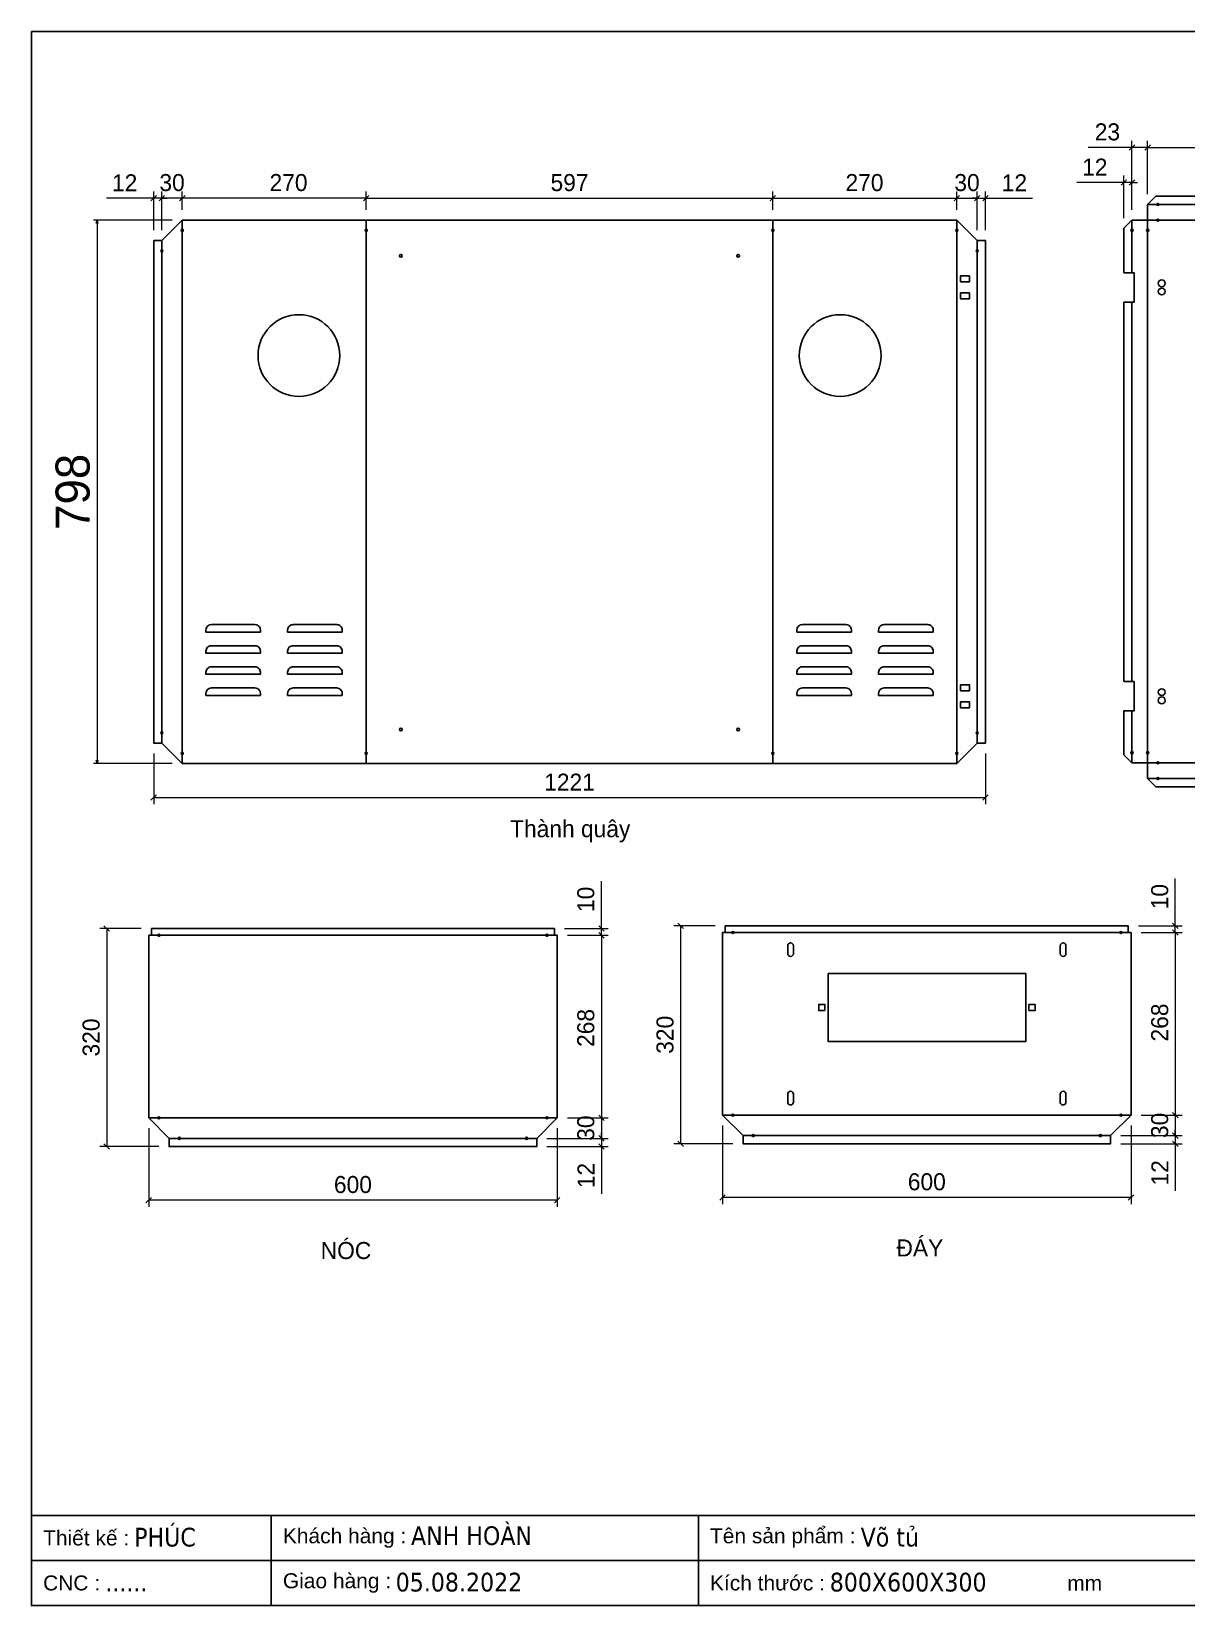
# Model space of a CAD drawing. Header units: millimetres. Extents: x 0 to 3267, y 0 to 2310.
# Drawn here: x 0 to 1696, y 0 to 2310 of the extents above; entities that cross this region are included whole.
import ezdxf
from ezdxf.enums import TextEntityAlignment as Align

# ---------------------------------------------------------------- set-up
doc = ezdxf.new("R2010")
doc.units = ezdxf.units.MM
doc.layers.add('CNC', color=7, linetype='Continuous')
doc.layers.add('DIM', color=253, linetype='Continuous')
doc.styles.add('Arial', font='arial.ttf')
doc.styles.add('Tahoma (Input Text)', font='tahoma.ttf')
doc.dimstyles.new('CNC', dxfattribs={"dimtxt": 50, "dimasz": 5, "dimexe": 5, "dimexo": 15, "dimgap": 10, "dimtad": 1, "dimdec": 0, "dimtxsty": 'Standard', "dimblk": 'OPEN30', "dimcen": 10, "dimclrd": 5, "dimclre": 5, "dimclrt": 3, "dimazin": 3, "dimtfac": 1, "dimtdec": 0, "dimtmove": 0, "dimatfit": 3, "dimldrblk": 'ARCHTICK', "dimlwd": 9, "dimlwe": 9})
doc.dimstyles.new('Dim-25', dxfattribs={"dimtxt": 25, "dimasz": 8, "dimexe": 10, "dimexo": 15, "dimgap": 10, "dimtad": 1, "dimdec": 0, "dimtxsty": 'Standard', "dimblk": 'OBLIQUE', "dimcen": 10, "dimclrd": 5, "dimclre": 5, "dimclrt": 3, "dimazin": 3, "dimtfac": 1, "dimtdec": 0, "dimtmove": 0, "dimatfit": 3, "dimldrblk": 'OBLIQUE', "dimlwd": 9, "dimlwe": 9})

# ---------------------------------------------------------------- blocks, each defined once
blk = doc.blocks.new('*D1')
at = {"color": 0, "linetype": 'ByBlock', "lineweight": -2}
for p, q in [((495.4, 2069.3), (487.4, 2061.3)), ((1084.4, 2061.3), (1092.4, 2069.3))]:
    blk.add_line(p, q, dxfattribs=at)
at = {"layer": 'Defpoints', "color": 0, "transparency": 16777216}
for p in [(1088.4, 2065.3), (491.4, 2033.2), (1088.4, 2033.2)]:
    blk.add_point(p, dxfattribs=at)
at = {"layer": 'DIM', "color": 5, "lineweight": 9, "transparency": 16777216}
for p, q in [((491.4, 2048.2), (491.4, 2075.3)), ((491.4, 2065.3), (1088.4, 2065.3)), ((1088.4, 2048.2), (1088.4, 2075.3))]:
    blk.add_line(p, q, dxfattribs=at)
at = {"layer": 'DIM', "color": 3, "transparency": 16777216, "insert": (789.9, 2088.1), "char_height": 25, "attachment_point": 5}
blk.add_mtext('597', dxfattribs=at)
blk = doc.blocks.new('_Oblique')
at = {"color": 0, "linetype": 'ByBlock', "lineweight": -2}
blk.add_line((-0.5, -0.5), (0.5, 0.5), dxfattribs=at)
blk = doc.blocks.new('*D2')
at = {"color": 0, "linetype": 'ByBlock', "lineweight": -2}
for p, q in [((1092.4, 2069.3), (1084.4, 2061.3)), ((1354.4, 2061.3), (1362.4, 2069.3))]:
    blk.add_line(p, q, dxfattribs=at)
at = {"layer": 'Defpoints', "color": 0, "transparency": 16777216}
for p in [(1358.4, 2065.3), (1088.4, 2033.2), (1358.4, 2033.2)]:
    blk.add_point(p, dxfattribs=at)
at = {"layer": 'DIM', "color": 5, "lineweight": 9, "transparency": 16777216}
for p, q in [((1088.4, 2048.2), (1088.4, 2075.3)), ((1088.4, 2065.3), (1358.4, 2065.3)), ((1358.4, 2048.2), (1358.4, 2075.3))]:
    blk.add_line(p, q, dxfattribs=at)
at = {"layer": 'DIM', "color": 3, "transparency": 16777216, "insert": (1222.9, 2088.1), "char_height": 25, "attachment_point": 5}
blk.add_mtext('270', dxfattribs=at)
blk = doc.blocks.new('*D3')
at = {"color": 0, "linetype": 'ByBlock', "lineweight": -2}
for p, q in [((1362.4, 2069.3), (1354.4, 2061.3)), ((1384.4, 2061.3), (1392.4, 2069.3))]:
    blk.add_line(p, q, dxfattribs=at)
at = {"layer": 'Defpoints', "color": 0, "transparency": 16777216}
for p in [(1388.4, 2065.3), (1358.4, 2033.2), (1388.4, 2003.2)]:
    blk.add_point(p, dxfattribs=at)
at = {"layer": 'DIM', "color": 5, "lineweight": 9, "transparency": 16777216}
for p, q in [((1358.4, 2048.2), (1358.4, 2075.3)), ((1358.4, 2065.3), (1388.4, 2065.3)), ((1388.4, 2018.2), (1388.4, 2075.3))]:
    blk.add_line(p, q, dxfattribs=at)
at = {"layer": 'DIM', "color": 3, "transparency": 16777216, "insert": (1373.4, 2088.1), "char_height": 25, "attachment_point": 5}
blk.add_mtext('30', dxfattribs=at)
blk = doc.blocks.new('*D4')
at = {"color": 0, "linetype": 'ByBlock', "lineweight": -2}
for p, q in [((1384.4, 2061.3), (1392.4, 2069.3)), ((1404.4, 2069.3), (1396.4, 2061.3))]:
    blk.add_line(p, q, dxfattribs=at)
at = {"layer": 'Defpoints', "color": 0, "transparency": 16777216}
for p in [(1400.4, 2065.3), (1388.4, 2003.2), (1400.4, 2003.2)]:
    blk.add_point(p, dxfattribs=at)
at = {"layer": 'DIM', "color": 5, "lineweight": 9, "transparency": 16777216}
for p, q in [((1388.4, 2065.3), (1380.4, 2065.3)), ((1388.4, 2018.2), (1388.4, 2075.3)), ((1388.4, 2065.3), (1400.4, 2065.3)), ((1400.4, 2018.2), (1400.4, 2075.3)), ((1400.4, 2065.3), (1469.6, 2065.3))]:
    blk.add_line(p, q, dxfattribs=at)
at = {"layer": 'DIM', "color": 3, "transparency": 16777216, "insert": (1443, 2087.9), "char_height": 25, "attachment_point": 5}
blk.add_mtext('12', dxfattribs=at)
blk = doc.blocks.new('*D5')
at = {"color": 0, "linetype": 'ByBlock', "lineweight": -2}
for p, q in [((225.4, 2069.3), (217.4, 2061.3)), ((487.4, 2061.3), (495.4, 2069.3))]:
    blk.add_line(p, q, dxfattribs=at)
at = {"layer": 'Defpoints', "color": 0, "transparency": 16777216}
for p in [(221.4, 2065.3), (221.4, 2033.2), (491.4, 2033.2)]:
    blk.add_point(p, dxfattribs=at)
at = {"layer": 'DIM', "color": 5, "lineweight": 9, "transparency": 16777216}
for p, q in [((221.4, 2048.2), (221.4, 2075.3)), ((491.4, 2065.3), (221.4, 2065.3)), ((491.4, 2048.2), (491.4, 2075.3))]:
    blk.add_line(p, q, dxfattribs=at)
at = {"layer": 'DIM', "color": 3, "transparency": 16777216, "insert": (377.4, 2088.1), "char_height": 25, "attachment_point": 5}
blk.add_mtext('270', dxfattribs=at)
blk = doc.blocks.new('*D6')
at = {"color": 0, "linetype": 'ByBlock', "lineweight": -2}
for p, q in [((195.4, 2069.3), (187.4, 2061.3)), ((217.4, 2061.3), (225.4, 2069.3))]:
    blk.add_line(p, q, dxfattribs=at)
at = {"layer": 'Defpoints', "color": 0, "transparency": 16777216}
for p in [(191.4, 2065.3), (221.4, 2033.2), (191.4, 2003.2)]:
    blk.add_point(p, dxfattribs=at)
at = {"layer": 'DIM', "color": 5, "lineweight": 9, "transparency": 16777216}
for p, q in [((191.4, 2018.2), (191.4, 2075.3)), ((221.4, 2065.3), (191.4, 2065.3)), ((221.4, 2048.2), (221.4, 2075.3))]:
    blk.add_line(p, q, dxfattribs=at)
at = {"layer": 'DIM', "color": 3, "transparency": 16777216, "insert": (206.4, 2088.1), "char_height": 25, "attachment_point": 5}
blk.add_mtext('30', dxfattribs=at)
blk = doc.blocks.new('*D7')
at = {"color": 0, "linetype": 'ByBlock', "lineweight": -2}
for p, q in [((175.4, 2061.3), (183.4, 2069.3)), ((195.4, 2069.3), (187.4, 2061.3))]:
    blk.add_line(p, q, dxfattribs=at)
at = {"layer": 'Defpoints', "color": 0, "transparency": 16777216}
for p in [(179.4, 2065.3), (179.4, 2003.2), (191.4, 2003.2)]:
    blk.add_point(p, dxfattribs=at)
at = {"layer": 'DIM', "color": 5, "lineweight": 9, "transparency": 16777216}
for p, q in [((179.4, 2065.3), (110.2, 2065.3)), ((179.4, 2018.2), (179.4, 2075.3)), ((191.4, 2065.3), (179.4, 2065.3)), ((191.4, 2018.2), (191.4, 2075.3)), ((191.4, 2065.3), (199.4, 2065.3))]:
    blk.add_line(p, q, dxfattribs=at)
at = {"layer": 'DIM', "color": 3, "transparency": 16777216, "insert": (136.8, 2087.9), "char_height": 25, "attachment_point": 5}
blk.add_mtext('12', dxfattribs=at)
blk = doc.blocks.new('*D8')
at = {"color": 0, "linetype": 'ByBlock', "lineweight": -2}
for p, q in [((183.4, 1189.8), (175.4, 1181.8)), ((1396.4, 1181.8), (1404.4, 1189.8))]:
    blk.add_line(p, q, dxfattribs=at)
at = {"layer": 'Defpoints', "color": 0, "transparency": 16777216}
for p in [(179.4, 1265.6), (1400.4, 1265.6), (1400.4, 1185.8)]:
    blk.add_point(p, dxfattribs=at)
at = {"layer": 'DIM', "color": 5, "lineweight": 9, "transparency": 16777216}
for p, q in [((179.4, 1250.6), (179.4, 1175.8)), ((1400.4, 1250.6), (1400.4, 1175.8)), ((179.4, 1185.8), (1400.4, 1185.8))]:
    blk.add_line(p, q, dxfattribs=at)
at = {"layer": 'DIM', "color": 3, "transparency": 16777216, "insert": (789.9, 1208.4), "char_height": 25, "attachment_point": 5}
blk.add_mtext('1221', dxfattribs=at)
blk = doc.blocks.new('f3daunguoc')
at = {"layer": 'CNC', "color": 2, "lineweight": -3}
blk.add_circle((0, 0), 1.5, dxfattribs=at)
blk = doc.blocks.new('*D9')
at = {"color": 0, "linetype": 'ByBlock', "lineweight": -2}
for p, q in [((1599.6, 2084.4), (1607.6, 2092.4)), ((1619.6, 2092.4), (1611.6, 2084.4))]:
    blk.add_line(p, q, dxfattribs=at)
at = {"layer": 'Defpoints', "color": 0, "ltscale": 3, "transparency": 16777216}
for p in [(1603.6, 2088.4), (1615.6, 2033.2), (1603.6, 2021.2)]:
    blk.add_point(p, dxfattribs=at)
at = {"layer": 'DIM', "color": 5, "lineweight": 9, "ltscale": 3, "transparency": 16777216}
for p, q in [((1603.6, 2088.4), (1534.4, 2088.4)), ((1603.6, 2036.2), (1603.6, 2098.4)), ((1615.6, 2088.4), (1603.6, 2088.4)), ((1615.6, 2048.2), (1615.6, 2098.4)), ((1615.6, 2088.4), (1623.6, 2088.4))]:
    blk.add_line(p, q, dxfattribs=at)
at = {"layer": 'DIM', "color": 3, "ltscale": 3, "transparency": 16777216, "insert": (1561, 2111), "char_height": 25, "attachment_point": 5}
blk.add_mtext('12', dxfattribs=at)
blk = doc.blocks.new('*D10')
at = {"color": 0, "linetype": 'ByBlock', "lineweight": -2}
for p, q in [((1619.6, 2143.7), (1611.6, 2135.7)), ((1634.6, 2135.7), (1642.6, 2143.7))]:
    blk.add_line(p, q, dxfattribs=at)
at = {"layer": 'Defpoints', "color": 0, "ltscale": 3, "transparency": 16777216}
for p in [(1615.6, 2139.7), (1638.6, 2056.2), (1615.6, 2033.2)]:
    blk.add_point(p, dxfattribs=at)
at = {"layer": 'DIM', "color": 5, "lineweight": 9, "ltscale": 3, "transparency": 16777216}
for p, q in [((1615.6, 2048.2), (1615.6, 2149.7)), ((1638.6, 2071.2), (1638.6, 2149.7)), ((1615.6, 2139.7), (1551.4, 2139.7)), ((1638.6, 2139.7), (1615.6, 2139.7))]:
    blk.add_line(p, q, dxfattribs=at)
at = {"layer": 'DIM', "color": 3, "ltscale": 3, "transparency": 16777216, "insert": (1579.5, 2162.5), "char_height": 25, "attachment_point": 5}
blk.add_mtext('23', dxfattribs=at)
blk = doc.blocks.new('*D11')
at = {"color": 0, "linetype": 'ByBlock', "lineweight": -2}
for p, q in [((1642.6, 2143.7), (1634.6, 2135.7)), ((2231.6, 2135.7), (2239.6, 2143.7))]:
    blk.add_line(p, q, dxfattribs=at)
at = {"layer": 'Defpoints', "color": 0, "ltscale": 3, "transparency": 16777216}
for p in [(2235.6, 2139.7), (1638.6, 2056.2), (2235.6, 2056.2)]:
    blk.add_point(p, dxfattribs=at)
at = {"layer": 'DIM', "color": 5, "lineweight": 9, "ltscale": 3, "transparency": 16777216}
for p, q in [((1638.6, 2071.2), (1638.6, 2149.7)), ((2235.6, 2071.2), (2235.6, 2149.7)), ((1638.6, 2139.7), (2235.6, 2139.7))]:
    blk.add_line(p, q, dxfattribs=at)
at = {"layer": 'DIM', "color": 3, "ltscale": 3, "transparency": 16777216, "insert": (1937.1, 2162.5), "char_height": 25, "attachment_point": 5}
blk.add_mtext('597', dxfattribs=at)
blk = doc.blocks.new('*D14')
at = {"color": 5, "lineweight": 9, "ltscale": 3, "transparency": 16777216}
for p, q in [((206.4, 2033.2), (91.2, 2033.2)), ((96.2, 2028.2), (96.2, 1240.6)), ((206.4, 1235.6), (91.2, 1235.6))]:
    blk.add_line(p, q, dxfattribs=at)
at = {"color": 0, "linetype": 'ByBlock', "lineweight": -2}
for p, q in [((94.9, 2028.2), (96.2, 2033.2)), ((96.2, 2033.2), (97.6, 2028.2)), ((96.2, 2033.2), (96.2, 2028.2)), ((96.2, 1235.6), (94.9, 1240.6)), ((97.6, 1240.6), (96.2, 1235.6)), ((96.2, 1235.6), (96.2, 1240.6))]:
    blk.add_line(p, q, dxfattribs=at)
at = {"layer": 'Defpoints', "color": 0, "ltscale": 3, "transparency": 16777216}
for p in [(221.4, 2033.2), (96.2, 1235.6), (221.4, 1235.6)]:
    blk.add_point(p, dxfattribs=at)
at = {"color": 3, "ltscale": 3, "transparency": 16777216, "insert": (60.7, 1634.4), "char_height": 50, "attachment_point": 5, "rotation": 90}
blk.add_mtext('798', dxfattribs=at)
blk = doc.blocks.new('_ArchTick')
at = {"color": 0, "const_width": 0.15}
blk.add_lwpolyline([(-0.5, -0.5), (0.5, 0.5)], dxfattribs=at)
blk = doc.blocks.new('_Open30')
at = {"color": 0, "linetype": 'ByBlock', "lineweight": -2}
for p, q in [((-1, 0.27), (0, 0)), ((0, 0), (-1, -0.27)), ((0, 0), (-1, 0))]:
    blk.add_line(p, q, dxfattribs=at)
blk = doc.blocks.new('*D15')
at = {"color": 0, "linetype": 'ByBlock', "lineweight": -2}
for p, q in [((176.1, 598.9), (168.1, 590.9)), ((767.7, 590.9), (775.7, 598.9))]:
    blk.add_line(p, q, dxfattribs=at)
at = {"layer": 'Defpoints', "color": 0, "transparency": 16777216}
for p in [(172.1, 715.6), (771.7, 715.6), (172.1, 594.9)]:
    blk.add_point(p, dxfattribs=at)
at = {"layer": 'DIM', "color": 5, "lineweight": 9, "transparency": 16777216}
for p, q in [((172.1, 700.6), (172.1, 584.9)), ((771.7, 700.6), (771.7, 584.9)), ((771.7, 594.9), (172.1, 594.9))]:
    blk.add_line(p, q, dxfattribs=at)
at = {"layer": 'DIM', "color": 3, "transparency": 16777216, "insert": (471.9, 617.7), "char_height": 25, "attachment_point": 5}
blk.add_mtext('600', dxfattribs=at)
blk = doc.blocks.new('*D16')
at = {"color": 0, "linetype": 'ByBlock', "lineweight": -2}
for p, q in [((840.7, 979.6), (832.7, 987.6)), ((832.7, 719.6), (840.7, 711.6))]:
    blk.add_line(p, q, dxfattribs=at)
at = {"layer": 'Defpoints', "color": 0, "transparency": 16777216}
for p in [(771.7, 983.6), (771.7, 715.6), (836.7, 715.6)]:
    blk.add_point(p, dxfattribs=at)
at = {"layer": 'DIM', "color": 5, "lineweight": 9, "transparency": 16777216}
for p, q in [((786.7, 983.6), (846.7, 983.6)), ((836.7, 983.6), (836.7, 715.6)), ((786.7, 715.6), (846.7, 715.6))]:
    blk.add_line(p, q, dxfattribs=at)
at = {"layer": 'DIM', "color": 3, "transparency": 16777216, "insert": (813.9, 847.6), "char_height": 25, "attachment_point": 5, "rotation": 90}
blk.add_mtext('268', dxfattribs=at)
blk = doc.blocks.new('*D17')
at = {"color": 0, "linetype": 'ByBlock', "lineweight": -2}
for p, q in [((840.7, 711.6), (832.7, 719.6)), ((832.7, 689.6), (840.7, 681.6))]:
    blk.add_line(p, q, dxfattribs=at)
at = {"layer": 'Defpoints', "color": 0, "transparency": 16777216}
for p in [(771.7, 715.6), (741.7, 685.6), (836.7, 685.6)]:
    blk.add_point(p, dxfattribs=at)
at = {"layer": 'DIM', "color": 5, "lineweight": 9, "transparency": 16777216}
for p, q in [((786.7, 715.6), (846.7, 715.6)), ((836.7, 715.6), (836.7, 685.6)), ((756.7, 685.6), (846.7, 685.6))]:
    blk.add_line(p, q, dxfattribs=at)
at = {"layer": 'DIM', "color": 3, "transparency": 16777216, "insert": (813.9, 700.6), "char_height": 25, "attachment_point": 5, "rotation": 90}
blk.add_mtext('30', dxfattribs=at)
blk = doc.blocks.new('*D18')
at = {"color": 0, "linetype": 'ByBlock', "lineweight": -2}
for p, q in [((832.7, 689.6), (840.7, 681.6)), ((840.7, 669.6), (832.7, 677.6))]:
    blk.add_line(p, q, dxfattribs=at)
at = {"layer": 'Defpoints', "color": 0, "transparency": 16777216}
for p in [(741.7, 685.6), (741.7, 673.6), (836.7, 673.6)]:
    blk.add_point(p, dxfattribs=at)
at = {"layer": 'DIM', "color": 5, "lineweight": 9, "transparency": 16777216}
for p, q in [((836.7, 685.6), (836.7, 693.6)), ((756.7, 685.6), (846.7, 685.6)), ((756.7, 673.6), (846.7, 673.6)), ((836.7, 685.6), (836.7, 673.6)), ((836.7, 673.6), (836.7, 604.4))]:
    blk.add_line(p, q, dxfattribs=at)
at = {"layer": 'DIM', "color": 3, "transparency": 16777216, "insert": (814.1, 631), "char_height": 25, "attachment_point": 5, "rotation": 90}
blk.add_mtext('12', dxfattribs=at)
blk = doc.blocks.new('*D19')
at = {"color": 0, "linetype": 'ByBlock', "lineweight": -2}
for p, q in [((114.4, 989.6), (106.4, 997.6)), ((106.4, 677.6), (114.4, 669.6))]:
    blk.add_line(p, q, dxfattribs=at)
at = {"layer": 'Defpoints', "color": 0, "ltscale": 3, "transparency": 16777216}
for p in [(176.1, 993.6), (110.4, 673.6), (202.1, 673.6)]:
    blk.add_point(p, dxfattribs=at)
at = {"layer": 'DIM', "color": 5, "lineweight": 9, "ltscale": 3, "transparency": 16777216}
for p, q in [((161.1, 993.6), (100.4, 993.6)), ((110.4, 993.6), (110.4, 673.6)), ((187.1, 673.6), (100.4, 673.6))]:
    blk.add_line(p, q, dxfattribs=at)
at = {"layer": 'DIM', "color": 3, "ltscale": 3, "transparency": 16777216, "insert": (87.7, 833.6), "char_height": 25, "attachment_point": 5, "rotation": 90}
blk.add_mtext('320', dxfattribs=at)
blk = doc.blocks.new('*D20')
at = {"color": 0, "linetype": 'ByBlock', "lineweight": -2}
for p, q in [((1018.6, 602.9), (1010.6, 594.9)), ((1610.2, 594.9), (1618.2, 602.9))]:
    blk.add_line(p, q, dxfattribs=at)
at = {"layer": 'Defpoints', "color": 0, "transparency": 16777216}
for p in [(1014.6, 719.6), (1614.2, 719.6), (1014.6, 598.9)]:
    blk.add_point(p, dxfattribs=at)
at = {"layer": 'DIM', "color": 5, "lineweight": 9, "transparency": 16777216}
for p, q in [((1014.6, 704.6), (1014.6, 588.9)), ((1614.2, 704.6), (1614.2, 588.9)), ((1614.2, 598.9), (1014.6, 598.9))]:
    blk.add_line(p, q, dxfattribs=at)
at = {"layer": 'DIM', "color": 3, "transparency": 16777216, "insert": (1314.4, 621.7), "char_height": 25, "attachment_point": 5}
blk.add_mtext('600', dxfattribs=at)
blk = doc.blocks.new('*D21')
at = {"color": 0, "linetype": 'ByBlock', "lineweight": -2}
for p, q in [((1683.2, 983.6), (1675.2, 991.6)), ((1675.2, 723.6), (1683.2, 715.6))]:
    blk.add_line(p, q, dxfattribs=at)
at = {"layer": 'Defpoints', "color": 0, "transparency": 16777216}
for p in [(1614.2, 987.6), (1614.2, 719.6), (1679.2, 719.6)]:
    blk.add_point(p, dxfattribs=at)
at = {"layer": 'DIM', "color": 5, "lineweight": 9, "transparency": 16777216}
for p, q in [((1629.2, 987.6), (1689.2, 987.6)), ((1679.2, 987.6), (1679.2, 719.6)), ((1629.2, 719.6), (1689.2, 719.6))]:
    blk.add_line(p, q, dxfattribs=at)
at = {"layer": 'DIM', "color": 3, "transparency": 16777216, "insert": (1656.4, 855.6), "char_height": 25, "attachment_point": 5, "rotation": 90}
blk.add_mtext('268', dxfattribs=at)
blk = doc.blocks.new('*D22')
at = {"color": 0, "linetype": 'ByBlock', "lineweight": -2}
for p, q in [((1683.2, 715.6), (1675.2, 723.6)), ((1675.2, 693.6), (1683.2, 685.6))]:
    blk.add_line(p, q, dxfattribs=at)
at = {"layer": 'Defpoints', "color": 0, "transparency": 16777216}
for p in [(1614.2, 719.6), (1584.2, 689.6), (1679.2, 689.6)]:
    blk.add_point(p, dxfattribs=at)
at = {"layer": 'DIM', "color": 5, "lineweight": 9, "transparency": 16777216}
for p, q in [((1629.2, 719.6), (1689.2, 719.6)), ((1679.2, 719.6), (1679.2, 689.6)), ((1599.2, 689.6), (1689.2, 689.6))]:
    blk.add_line(p, q, dxfattribs=at)
at = {"layer": 'DIM', "color": 3, "transparency": 16777216, "insert": (1656.4, 704.6), "char_height": 25, "attachment_point": 5, "rotation": 90}
blk.add_mtext('30', dxfattribs=at)
blk = doc.blocks.new('*D23')
at = {"color": 0, "linetype": 'ByBlock', "lineweight": -2}
for p, q in [((1675.2, 693.6), (1683.2, 685.6)), ((1683.2, 673.6), (1675.2, 681.6))]:
    blk.add_line(p, q, dxfattribs=at)
at = {"layer": 'Defpoints', "color": 0, "transparency": 16777216}
for p in [(1584.2, 689.6), (1584.2, 677.6), (1679.2, 677.6)]:
    blk.add_point(p, dxfattribs=at)
at = {"layer": 'DIM', "color": 5, "lineweight": 9, "transparency": 16777216}
for p, q in [((1679.2, 689.6), (1679.2, 697.6)), ((1599.2, 689.6), (1689.2, 689.6)), ((1599.2, 677.6), (1689.2, 677.6)), ((1679.2, 689.6), (1679.2, 677.6)), ((1679.2, 677.6), (1679.2, 608.4))]:
    blk.add_line(p, q, dxfattribs=at)
at = {"layer": 'DIM', "color": 3, "transparency": 16777216, "insert": (1656.6, 635), "char_height": 25, "attachment_point": 5, "rotation": 90}
blk.add_mtext('12', dxfattribs=at)
blk = doc.blocks.new('*D24')
at = {"color": 0, "linetype": 'ByBlock', "lineweight": -2}
for p, q in [((957, 993.6), (949, 1001.6)), ((949, 681.6), (957, 673.6))]:
    blk.add_line(p, q, dxfattribs=at)
at = {"layer": 'Defpoints', "color": 0, "ltscale": 3, "transparency": 16777216}
for p in [(1018.6, 997.6), (953, 677.6), (1044.6, 677.6)]:
    blk.add_point(p, dxfattribs=at)
at = {"layer": 'DIM', "color": 5, "lineweight": 9, "ltscale": 3, "transparency": 16777216}
for p, q in [((1003.6, 997.6), (943, 997.6)), ((953, 997.6), (953, 677.6)), ((1029.6, 677.6), (943, 677.6))]:
    blk.add_line(p, q, dxfattribs=at)
at = {"layer": 'DIM', "color": 3, "ltscale": 3, "transparency": 16777216, "insert": (930.2, 837.6), "char_height": 25, "attachment_point": 5, "rotation": 90}
blk.add_mtext('320', dxfattribs=at)
blk = doc.blocks.new('ovan8.5x20')
at = {"layer": 'CNC', "color": 2, "lineweight": -3}
for p, q in [((5.7, 4.2), (-5.8, 4.2)), ((-5.8, -4.2), (5.7, -4.2))]:
    blk.add_line(p, q, dxfattribs=at)
for centre, start, end in [((-5.8, 0), 90, 270), ((5.7, 0), 270, 90)]:
    blk.add_arc(centre, 4.25, start, end, dxfattribs=at)
blk = doc.blocks.new('khungtenAsean2')
at = {"color": 7}
for p, q in [((2970, -1980), (0, -1980)), ((320, -1980), (320, -2100)), ((890, -1980), (890, -2100)), ((2020, -2040), (0, -2040))]:
    blk.add_line(p, q, dxfattribs=at)
blk.add_lwpolyline([(0, 0), (2970, 0), (2970, -2100), (0, -2100)], close=True, dxfattribs=at)
at = {"color": 2, "char_height": 20, "width": 917.634, "attachment_point": 4, "style": 'Arial'}
for s, insert in [('  Tên sản phẩm :', (890, -2010)), ('  Thiết kế :', (0, -2010)), ('  Khách hàng :', (320, -2010)), ('  Giao hàng :', (320, -2070)), ('  CNC :', (0, -2070)), ('  Kích thước :', (890, -2070)), ('mm', (1382.3, -2070))]:
    blk.add_mtext(s, dxfattribs=dict(at, insert=insert))
at = {"color": 1, "style": 'Tahoma (Input Text)', "flags": 8}
for tag, p in [('#03', (506.6, -2019.3)), ('#01', (137.1, -2021.3)), ('#05', (1106.6, -2021.3)), ('#07', (1834.7, -2021.3)), ('#09', (2146.7, -2021.3)), ('#02', (98.5, -2081.3)), ('#04', (486.1, -2081.3)), ('#06', (1065.3, -2081.3)), ('#08', (1817.4, -2081.3)), ('#10', (2146.7, -2081.3))]:
    blk.add_attdef(tag, p, '', height=25, dxfattribs=at)
blk.add_attdef('#11', text='', height=25, dxfattribs=at).set_placement((2915, -2067.3), align=Align.CENTER)
blk = doc.blocks.new('*D41')
at = {"color": 5, "lineweight": 9, "ltscale": 3, "transparency": 16777216}
for p, q in [((836.7, 993.6), (836.7, 1063)), ((782.7, 993.6), (846.7, 993.6)), ((836.7, 983.6), (836.7, 993.6)), ((786.7, 983.6), (846.7, 983.6)), ((836.7, 983.6), (836.7, 975.6))]:
    blk.add_line(p, q, dxfattribs=at)
at = {"color": 0, "linetype": 'ByBlock', "lineweight": -2}
for p, q in [((832.7, 997.6), (840.7, 989.6)), ((840.7, 979.6), (832.7, 987.6))]:
    blk.add_line(p, q, dxfattribs=at)
at = {"layer": 'Defpoints', "color": 0, "ltscale": 3, "transparency": 16777216}
for p in [(767.7, 993.6), (836.7, 993.6), (771.7, 983.6)]:
    blk.add_point(p, dxfattribs=at)
at = {"color": 3, "ltscale": 3, "transparency": 16777216, "insert": (813.9, 1036.3), "char_height": 25, "attachment_point": 5, "rotation": 90}
blk.add_mtext('10', dxfattribs=at)
blk = doc.blocks.new('*D42')
at = {"color": 5, "lineweight": 9, "ltscale": 3, "transparency": 16777216}
for p, q in [((1679.2, 997.6), (1679.2, 1067)), ((1625.2, 997.6), (1689.2, 997.6)), ((1679.2, 987.6), (1679.2, 997.6)), ((1629.2, 987.6), (1689.2, 987.6)), ((1679.2, 987.6), (1679.2, 979.6))]:
    blk.add_line(p, q, dxfattribs=at)
at = {"color": 0, "linetype": 'ByBlock', "lineweight": -2}
for p, q in [((1675.2, 1001.6), (1683.2, 993.6)), ((1683.2, 983.6), (1675.2, 991.6))]:
    blk.add_line(p, q, dxfattribs=at)
at = {"layer": 'Defpoints', "color": 0, "ltscale": 3, "transparency": 16777216}
for p in [(1610.2, 997.6), (1679.2, 997.6), (1614.2, 987.6)]:
    blk.add_point(p, dxfattribs=at)
at = {"color": 3, "ltscale": 3, "transparency": 16777216, "insert": (1656.4, 1040.3), "char_height": 25, "attachment_point": 5, "rotation": 90}
blk.add_mtext('10', dxfattribs=at)

msp = doc.modelspace()

# ---------------------------------------------------------------- linework, layer by layer
at = {"color": 7}
for p, q in [((191.4, 2003.2), (221.4, 2033.2)), ((221.4, 2033.2), (221.4, 1235.6)), ((491.4, 2033.2), (491.4, 1235.6)), ((1088.4, 2033.2), (1088.4, 1235.6)), ((1358.4, 2033.2), (1358.4, 1235.6)), ((1358.4, 2033.2), (1388.4, 2003.2)), ((191.4, 2003.2), (191.4, 1265.6)), ((1388.4, 2003.2), (1388.4, 1265.6)), ((191.4, 1265.6), (221.4, 1235.6)), ((1358.4, 1235.6), (1388.4, 1265.6)), ((771.7, 983.6), (172.1, 983.6)), ((1614.2, 987.6), (1014.6, 987.6)), ((1614.2, 719.6), (1014.6, 719.6)), ((1014.6, 719.6), (1044.6, 689.6)), ((1614.2, 719.6), (1584.2, 689.6)), ((771.7, 715.6), (172.1, 715.6)), ((172.1, 715.6), (202.1, 685.6)), ((771.7, 715.6), (741.7, 685.6)), ((741.7, 685.6), (202.1, 685.6)), ((1584.2, 689.6), (1044.6, 689.6))]:
    msp.add_line(p, q, dxfattribs=at)
at = {"ltscale": 3}
for p, q in [((176.1, 993.6), (176.1, 983.6)), ((767.7, 993.6), (767.7, 983.6)), ((1018.6, 997.6), (1018.6, 987.6)), ((1610.2, 997.6), (1610.2, 987.6))]:
    msp.add_line(p, q, dxfattribs=at)
at = {"color": 7}
for points in [[(2223.6, 2068.2), (1650.6, 2068.2), (1638.6, 2056.2), (1638.6, 2033.2), (1615.6, 2033.2), (1603.6, 2021.2), (1603.6, 1955.9)], [(2235.6, 2056.2), (1638.6, 2056.2)], [(221.4, 2033.2), (1358.4, 2033.2)], [(1615.6, 2033.2), (1615.6, 1955.9)], [(191.4, 1265.6), (179.4, 1265.6), (179.4, 2003.2), (191.4, 2003.2)], [(1388.4, 2003.2), (1400.4, 2003.2), (1400.4, 1265.6), (1388.4, 1265.6)], [(1603.6, 1912.9), (1603.6, 1355.9)], [(1615.6, 1912.9), (1615.6, 1355.9)], [(1603.6, 1355.9), (1618.6, 1355.9), (1618.6, 1312.9), (1603.6, 1312.9), (1603.6, 1248.6), (1615.6, 1236.6), (1638.6, 1236.6), (1638.6, 1213.6), (1650.6, 1201.6), (2223.6, 1201.6)], [(1615.6, 1312.9), (1615.6, 1236.6)], [(1358.4, 1235.6), (221.4, 1235.6)], [(1638.6, 1213.6), (2235.6, 1213.6)], [(176.1, 993.6), (767.7, 993.6)], [(1018.6, 997.6), (1610.2, 997.6)], [(172.1, 715.6), (172.1, 983.6)], [(771.7, 983.6), (771.7, 715.6)], [(1014.6, 719.6), (1014.6, 987.6)], [(1614.2, 987.6), (1614.2, 719.6)], [(741.7, 685.6), (741.7, 673.6), (202.1, 673.6), (202.1, 685.6)], [(1584.2, 689.6), (1584.2, 677.6), (1044.6, 677.6), (1044.6, 689.6)]]:
    msp.add_lwpolyline(points, dxfattribs=at)
msp.add_lwpolyline([(2235.6, 2033.2), (1638.6, 2033.2), (1638.6, 1236.6), (2235.6, 1236.6)], close=True, dxfattribs=at)
at = {"color": 2}
for points in [[(1377, 1951.4), (1364, 1951.4), (1364, 1942.4), (1377, 1942.4)], [(1377, 1926.4), (1364, 1926.4), (1364, 1917.4), (1377, 1917.4)], [(1377, 1342.4), (1364, 1342.4), (1364, 1351.4), (1377, 1351.4)], [(1377, 1317.4), (1364, 1317.4), (1364, 1326.4), (1377, 1326.4)], [(1169.6, 927.6), (1459.6, 927.6), (1459.6, 827.6), (1169.6, 827.6)], [(1164.8, 873.1), (1155.8, 873.1), (1155.8, 882.1), (1164.8, 882.1)], [(1464.3, 873.1), (1473.3, 873.1), (1473.3, 882.1), (1464.3, 882.1)]]:
    msp.add_lwpolyline(points, close=True, dxfattribs=at)
msp.add_lwpolyline([(1603.6, 1912.9), (1618.6, 1912.9), (1618.6, 1955.9), (1603.6, 1955.9)], dxfattribs=at)
for points in [[(264.1, 1439.6), (328.1, 1439.6, -0.414214), (336.1, 1431.6), (336.1, 1428.6), (256.1, 1428.6), (256.1, 1431.6, -0.414214)], [(448.1, 1439.6), (384.1, 1439.6, 0.414214), (376.1, 1431.6), (376.1, 1428.6), (456.1, 1428.6), (456.1, 1431.6, 0.414214)], [(1131.7, 1439.6), (1195.7, 1439.6, -0.414214), (1203.7, 1431.6), (1203.7, 1428.6), (1123.7, 1428.6), (1123.7, 1431.6, -0.414214)], [(1315.7, 1439.6), (1251.7, 1439.6, 0.414214), (1243.7, 1431.6), (1243.7, 1428.6), (1323.7, 1428.6), (1323.7, 1431.6, 0.414214)], [(264.1, 1408.6), (328.1, 1408.6, -0.414214), (336.1, 1400.6), (336.1, 1397.6), (256.1, 1397.6), (256.1, 1400.6, -0.414214)], [(448.1, 1408.6), (384.1, 1408.6, 0.414214), (376.1, 1400.6), (376.1, 1397.6), (456.1, 1397.6), (456.1, 1400.6, 0.414214)], [(1131.7, 1408.6), (1195.7, 1408.6, -0.414214), (1203.7, 1400.6), (1203.7, 1397.6), (1123.7, 1397.6), (1123.7, 1400.6, -0.414214)], [(1315.7, 1408.6), (1251.7, 1408.6, 0.414214), (1243.7, 1400.6), (1243.7, 1397.6), (1323.7, 1397.6), (1323.7, 1400.6, 0.414214)], [(264.1, 1377.6), (328.1, 1377.6, -0.414214), (336.1, 1369.6), (336.1, 1366.6), (256.1, 1366.6), (256.1, 1369.6, -0.414214)], [(448.1, 1377.6), (384.1, 1377.6, 0.414214), (376.1, 1369.6), (376.1, 1366.6), (456.1, 1366.6), (456.1, 1369.6, 0.414214)], [(1131.7, 1377.6), (1195.7, 1377.6, -0.414214), (1203.7, 1369.6), (1203.7, 1366.6), (1123.7, 1366.6), (1123.7, 1369.6, -0.414214)], [(1315.7, 1377.6), (1251.7, 1377.6, 0.414214), (1243.7, 1369.6), (1243.7, 1366.6), (1323.7, 1366.6), (1323.7, 1369.6, 0.414214)], [(264.1, 1346.6), (328.1, 1346.6, -0.414214), (336.1, 1338.6), (336.1, 1335.6), (256.1, 1335.6), (256.1, 1338.6, -0.414214)], [(448.1, 1346.6), (384.1, 1346.6, 0.414214), (376.1, 1338.6), (376.1, 1335.6), (456.1, 1335.6), (456.1, 1338.6, 0.414214)], [(1131.7, 1346.6), (1195.7, 1346.6, -0.414214), (1203.7, 1338.6), (1203.7, 1335.6), (1123.7, 1335.6), (1123.7, 1338.6, -0.414214)], [(1315.7, 1346.6), (1251.7, 1346.6, 0.414214), (1243.7, 1338.6), (1243.7, 1335.6), (1323.7, 1335.6), (1323.7, 1338.6, 0.414214)]]:
    msp.add_lwpolyline(points, format="xyb", close=True, dxfattribs=at)
at = {"color": 2, "ltscale": 3}
for centre, radius in [((542.3, 1980.8), 2), ((1037.5, 1980.8), 2), ((392.6, 1834.4), 60), ((1187.2, 1834.4), 60), ((542.3, 1285.6), 2), ((1037.5, 1285.6), 2)]:
    msp.add_circle(centre, radius, dxfattribs=at)
at = {"color": 2}
for centre in [(1659.2, 1940.4), (1659.2, 1928.4), (1659.2, 1340.4), (1659.2, 1328.4)]:
    msp.add_circle(centre, 5, dxfattribs=at)

# ---------------------------------------------------------------- block references
at = {"color": 7}
ref = msp.add_blockref('khungtenAsean2', (0, 2310), dxfattribs=dict(at, xscale=1.100000000000363, yscale=1.100000000000363, zscale=1.100000000000363))
ref.add_attrib('#06', '800X600X300', (1171.9, 20.6), dxfattribs={"color": 1, "height": 27.5, "style": 'Tahoma (Input Text)'})
ref.add_attrib('#05', 'Võ tủ', (1217.3, 86.6), dxfattribs={"color": 1, "height": 27.5, "style": 'Tahoma (Input Text)'})
ref.add_attrib('#04', '05.08.2022', (534.7, 20.6), dxfattribs={"color": 1, "height": 27.5, "style": 'Tahoma (Input Text)'})
ref.add_attrib('#03', 'ANH HOÀN', (557.2, 88.8), dxfattribs={"color": 1, "height": 27.5, "style": 'Tahoma (Input Text)'})
ref.add_attrib('#02', '......', (108.3, 20.6), dxfattribs={"color": 1, "height": 27.5, "style": 'Tahoma (Input Text)'})
ref.add_attrib('#01', 'PHÚC', (150.8, 86.6), dxfattribs={"color": 1, "height": 27.5, "style": 'Tahoma (Input Text)'})
at = {"lineweight": -3, "xscale": -1}
for p, rotation in [((1653.6, 2056.2), 180), ((1653.6, 2033.2), 180), ((221.4, 2018.2), 180), ((491.4, 2018.2), 180), ((1088.4, 2018.2), 180), ((1358.4, 2018.2), 180), ((1615.6, 2018.2), 180), ((1638.6, 2018.2), 180), ((191.4, 1988.2), 180), ((1388.4, 1988.2), 180), ((756.7, 983.6), 90), ((1599.2, 987.6), 90), ((756.7, 715.6), 90), ((1599.2, 719.6), 90), ((726.7, 685.6), 90), ((1569.2, 689.6), 90)]:
    msp.add_blockref('f3daunguoc', p, dxfattribs=dict(at, rotation=rotation))
at = {"lineweight": -3}
for p in [(191.4, 1280.6), (1388.4, 1280.6), (221.4, 1250.6), (491.4, 1250.6), (1088.4, 1250.6), (1358.4, 1250.6), (1615.6, 1251.6), (1638.6, 1251.6), (1653.6, 1236.6), (1653.6, 1213.6)]:
    msp.add_blockref('f3daunguoc', p, dxfattribs=at)
at = {"lineweight": -3, "rotation": 270}
for p in [(187.1, 983.6), (1029.6, 987.6), (187.1, 715.6), (1029.6, 719.6), (217.1, 685.6), (1059.6, 689.6)]:
    msp.add_blockref('f3daunguoc', p, dxfattribs=at)
at = {"layer": 'CNC', "lineweight": -3}
for p, rotation in [((1114.4, 962.6), 90), ((1514.4, 744.6), 270)]:
    msp.add_blockref('ovan8.5x20', p, dxfattribs=dict(at, rotation=rotation))
at = {"layer": 'CNC', "lineweight": -3, "xscale": -1}
for p, rotation in [((1514.4, 962.6), 270), ((1114.4, 744.6), 90)]:
    msp.add_blockref('ovan8.5x20', p, dxfattribs=dict(at, rotation=rotation))

# ---------------------------------------------------------------- texts
at = {"color": 2, "char_height": 25, "width": 785, "attachment_point": 5}
for s, insert in [('Thành quây', (790.9, 1136.2)), ('NÓC', (461.7, 520.8)), ('ĐÁY', (1304.2, 524.8))]:
    msp.add_mtext(s, dxfattribs=dict(at, insert=insert))

# ---------------------------------------------------------------- dimensions: what is measured, and where the dimension line sits
at = {"ltscale": 3}
for base, p1, p2, dimstyle, picture, middle in [((96.2, 1235.6), (221.4, 2033.2), (221.4, 1235.6), 'CNC', '*D14', (60.7, 1634.4)), ((836.7, 993.6), (771.7, 983.6), (767.7, 993.6), 'Dim-25', '*D41', (813.9, 1036.3)), ((1679.2, 997.6), (1614.2, 987.6), (1610.2, 997.6), 'Dim-25', '*D42', (1656.4, 1040.3))]:
    dim = msp.add_linear_dim(base=base, p1=p1, p2=p2, angle=90, dimstyle=dimstyle, dxfattribs=at)
    dim.commit()
    dim.dimension.update_dxf_attribs({"geometry": picture, "text_midpoint": middle})
at = {"layer": 'DIM', "color": 7, "ltscale": 3}
for base, p1, p2, angle, picture, middle in [((1615.6, 2139.7), (1638.6, 2056.2), (1615.6, 2033.2), 180, '*D10', (1579.5, 2162.5)), ((2235.6, 2139.7), (1638.6, 2056.2), (2235.6, 2056.2), 180, '*D11', (1937.1, 2162.5)), ((1603.6, 2088.4), (1615.6, 2033.2), (1603.6, 2021.2), 180, '*D9', (1561, 2111)), ((110.4, 673.6), (176.1, 993.6), (202.1, 673.6), 90, '*D19', (87.7, 833.6)), ((953, 677.6), (1018.6, 997.6), (1044.6, 677.6), 90, '*D24', (930.2, 837.6))]:
    dim = msp.add_linear_dim(base=base, p1=p1, p2=p2, angle=angle, dimstyle='Dim-25', dxfattribs=at)
    dim.commit()
    dim.dimension.update_dxf_attribs({"geometry": picture, "text_midpoint": middle})
at = {"layer": 'DIM', "color": 7}
for base, p1, p2, angle, picture, middle in [((179.4, 2065.3), (191.4, 2003.2), (179.4, 2003.2), 180, '*D7', (136.8, 2087.9)), ((836.7, 673.6), (741.7, 685.6), (741.7, 673.6), 270, '*D18', (814.1, 631)), ((1679.2, 677.6), (1584.2, 689.6), (1584.2, 677.6), 270, '*D23', (1656.6, 635))]:
    dim = msp.add_linear_dim(base=base, p1=p1, p2=p2, angle=angle, dimstyle='Dim-25', dxfattribs=at)
    dim.commit()
    dim.dimension.update_dxf_attribs({"geometry": picture, "text_midpoint": middle})
for base, p1, p2, angle, picture, middle in [((191.4, 2065.3), (221.4, 2033.2), (191.4, 2003.2), 180, '*D6', (206.4, 2065.3)), ((221.4, 2065.3), (491.4, 2033.2), (221.4, 2033.2), 180, '*D5', (377.4, 2065.3)), ((836.7, 715.6), (771.7, 983.6), (771.7, 715.6), 270, '*D16', (836.7, 847.6)), ((1679.2, 719.6), (1614.2, 987.6), (1614.2, 719.6), 270, '*D21', (1679.2, 855.6)), ((836.7, 685.6), (771.7, 715.6), (741.7, 685.6), 270, '*D17', (836.7, 700.6)), ((1679.2, 689.6), (1614.2, 719.6), (1584.2, 689.6), 270, '*D22', (1679.2, 704.6))]:
    dim = msp.add_linear_dim(base=base, p1=p1, p2=p2, angle=angle, dimstyle='Dim-25', dxfattribs=at)
    dim.commit()
    dim.dimension.update_dxf_attribs({"geometry": picture, "text_midpoint": middle, "dimtype": 160})
for base, p1, p2, picture, middle in [((1088.4, 2065.3), (491.4, 2033.2), (1088.4, 2033.2), '*D1', (789.9, 2088.1)), ((1400.4, 2065.3), (1388.4, 2003.2), (1400.4, 2003.2), '*D4', (1443, 2087.9)), ((1400.4, 1185.8), (179.4, 1265.6), (1400.4, 1265.6), '*D8', (789.9, 1208.4))]:
    dim = msp.add_linear_dim(base=base, p1=p1, p2=p2, dimstyle='Dim-25', dxfattribs=at)
    dim.commit()
    dim.dimension.update_dxf_attribs({"geometry": picture, "text_midpoint": middle})
for base, p1, p2, picture, middle in [((1358.4, 2065.3), (1088.4, 2033.2), (1358.4, 2033.2), '*D2', (1222.9, 2065.3)), ((1388.4, 2065.3), (1358.4, 2033.2), (1388.4, 2003.2), '*D3', (1373.4, 2065.3)), ((1014.6, 598.9), (1614.2, 719.6), (1014.6, 719.6), '*D20', (1314.4, 598.9)), ((172.1, 594.9), (771.7, 715.6), (172.1, 715.6), '*D15', (471.9, 594.9))]:
    dim = msp.add_linear_dim(base=base, p1=p1, p2=p2, dimstyle='Dim-25', dxfattribs=at)
    dim.commit()
    dim.dimension.update_dxf_attribs({"geometry": picture, "text_midpoint": middle, "dimtype": 160})

doc.saveas('drawing.dxf')
